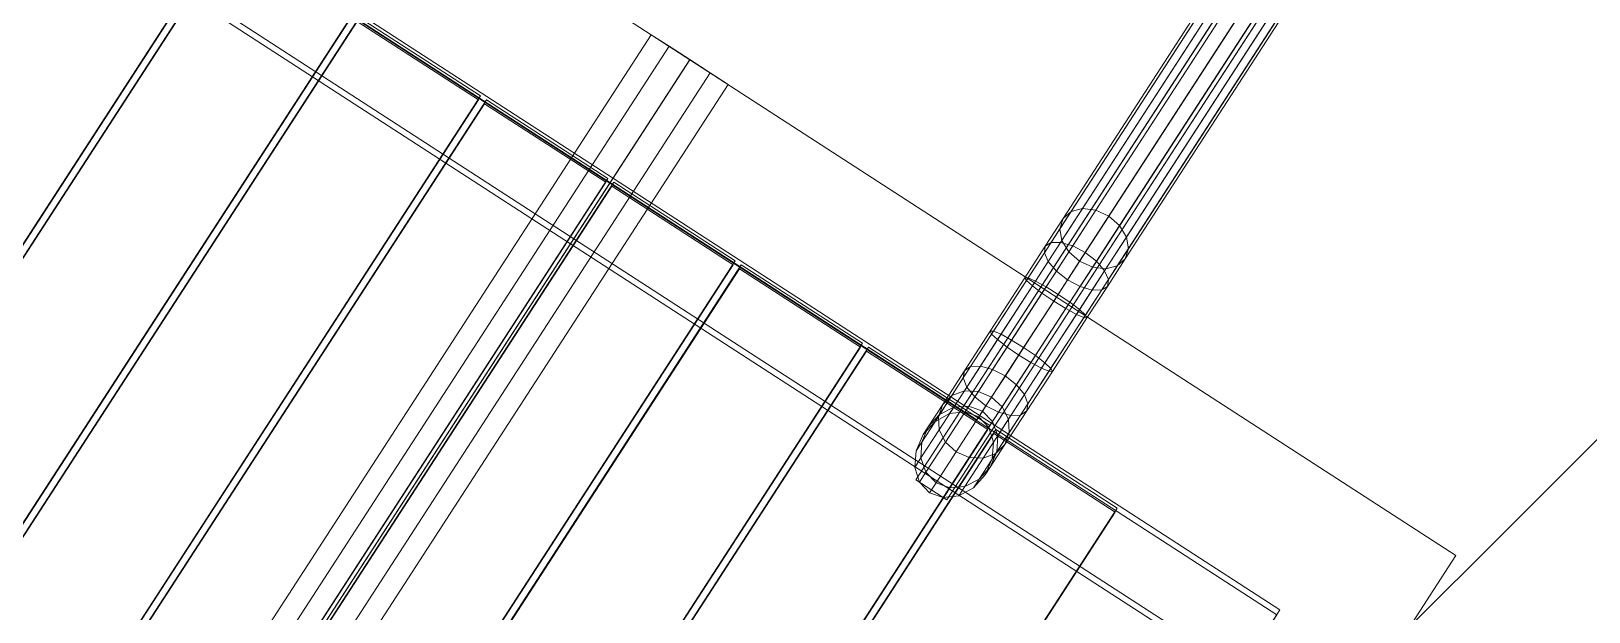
# Model space of a CAD drawing. Header units: inches. Extents: x 0 to 558, y -1 to 295.
# Drawn here: x 238.105 to 239.14, y 155.403 to 155.789 of the extents above; entities that cross this region are included whole.
import ezdxf

# ---------------------------------------------------------------- set-up
doc = ezdxf.new("R2010")
doc.units = ezdxf.units.IN
doc.header["$MEASUREMENT"] = 0
for name, color, linetype, lineweight in [('01 juegos infantiles', 32, 'Continuous', 5), ('ARSIR', 31, 'Continuous', 5), ('ARSIR BETON', 8, 'Continuous', 5), ('POHON', 98, 'Continuous', 5), ('RUMPUT', 93, 'Continuous', 0)]:
    doc.layers.add(name, color=color, linetype=linetype, lineweight=lineweight)

# ---------------------------------------------------------------- blocks, each defined once
blk = doc.blocks.new('A$C56F7531D')
at = {"layer": '01 juegos infantiles', "color": 1, "linetype": 'Continuous'}
for p, q in [((0.441, 2.1927, 1.023), (1.6535, 2.1927, 1.023)), ((1.6535, 2.1927, 1.023), (1.6535, 0.8488, 1.023))]:
    blk.add_line(p, q, dxfattribs=at)
at = {"layer": '01 juegos infantiles', "color": 1, "linetype": 'ByBlock'}
for points in [[(1.3201, 2.2515, 0.303), (1.3148, 2.2457, 0.2959), (1.3148, 4.7334, -1.6356), (1.3201, 4.7393, -1.6286)], [(1.3281, 2.2554, 0.3077), (1.3201, 2.2515, 0.303), (1.3201, 4.7393, -1.6286), (1.3281, 4.7432, -1.6239)], [(1.3375, 2.2567, 0.3093), (1.3281, 2.2554, 0.3077), (1.3281, 4.7432, -1.6239), (1.3375, 4.7446, -1.6223)], [(1.3469, 2.2554, 0.3077), (1.3375, 2.2567, 0.3093), (1.3375, 4.7446, -1.6223), (1.3469, 4.7432, -1.6239)], [(1.3549, 2.2515, 0.303), (1.3469, 2.2554, 0.3077), (1.3469, 4.7432, -1.6239), (1.3549, 4.7393, -1.6286)], [(1.3602, 2.2457, 0.2959), (1.3549, 2.2515, 0.303), (1.3549, 4.7393, -1.6286), (1.3602, 4.7334, -1.6356)], [(1.3148, 2.2457, 0.2959), (1.3129, 2.2389, 0.2876), (1.3129, 4.7265, -1.6438), (1.3148, 4.7334, -1.6356)], [(1.3621, 2.2389, 0.2876), (1.3602, 2.2457, 0.2959), (1.3602, 4.7334, -1.6356), (1.3621, 4.7265, -1.6438)], [(1.3129, 2.2389, 0.2876), (1.3148, 2.2321, 0.2793), (1.3148, 4.7196, -1.652), (1.3129, 4.7265, -1.6438)], [(1.3148, 2.2321, 0.2793), (1.3201, 2.2263, 0.2723), (1.3201, 4.7137, -1.659), (1.3148, 4.7196, -1.652)], [(1.3549, 2.2263, 0.2723), (1.3602, 2.2321, 0.2793), (1.3602, 4.7196, -1.652), (1.3549, 4.7137, -1.659)], [(1.3602, 2.2321, 0.2793), (1.3621, 2.2389, 0.2876), (1.3621, 4.7265, -1.6438), (1.3602, 4.7196, -1.652)], [(1.3201, 2.2263, 0.2723), (1.3281, 2.2225, 0.2676), (1.3281, 4.7098, -1.6637), (1.3201, 4.7137, -1.659)], [(1.3281, 2.2225, 0.2676), (1.3375, 2.2211, 0.2659), (1.3375, 4.7084, -1.6653), (1.3281, 4.7098, -1.6637)], [(1.3375, 2.2211, 0.2659), (1.3469, 2.2225, 0.2676), (1.3469, 4.7098, -1.6637), (1.3375, 4.7084, -1.6653)], [(1.3469, 2.2225, 0.2676), (1.3549, 2.2263, 0.2723), (1.3549, 4.7137, -1.659), (1.3469, 4.7098, -1.6637)], [(1.3375, 2.0955, -0.365), (0.76, 2.0955, -0.365), (0.76, 2.7364, -0.365), (1.3375, 2.7364, -0.365)], [(1.3252, 2.04, -0.3662), (1.3252, 2.736, -0.3662), (1.3498, 2.736, -0.3662), (1.3498, 2.04, -0.3662)], [(1.3252, 2.7256, -0.3908), (1.3252, 2.04, -0.3908), (1.3498, 2.04, -0.3908), (1.3498, 2.7256, -0.3908)], [(1.3375, 2.2279, 0.3246), (1.3281, 2.2271, 0.3227), (1.3281, 2.2554, 0.3077), (1.3375, 2.2567, 0.3093)], [(1.3469, 2.2271, 0.3227), (1.3375, 2.2279, 0.3246), (1.3375, 2.2567, 0.3093), (1.3469, 2.2554, 0.3077)], [(1.3148, 2.2212, 0.3089), (1.3129, 2.2171, 0.2992), (1.3129, 2.2389, 0.2876), (1.3148, 2.2457, 0.2959)], [(1.3201, 2.2247, 0.3172), (1.3148, 2.2212, 0.3089), (1.3148, 2.2457, 0.2959), (1.3201, 2.2515, 0.303)], [(1.3281, 2.2271, 0.3227), (1.3201, 2.2247, 0.3172), (1.3201, 2.2515, 0.303), (1.3281, 2.2554, 0.3077)], [(1.3549, 2.2247, 0.3172), (1.3469, 2.2271, 0.3227), (1.3469, 2.2554, 0.3077), (1.3549, 2.2515, 0.303)], [(1.3602, 2.2212, 0.3089), (1.3549, 2.2247, 0.3172), (1.3549, 2.2515, 0.303), (1.3602, 2.2457, 0.2959)], [(1.3621, 2.2171, 0.2992), (1.3602, 2.2212, 0.3089), (1.3602, 2.2457, 0.2959), (1.3621, 2.2389, 0.2876)], [(1.3129, 2.2171, 0.2992), (1.3148, 2.213, 0.2895), (1.3148, 2.2321, 0.2793), (1.3129, 2.2389, 0.2876)], [(1.3602, 2.213, 0.2895), (1.3621, 2.2171, 0.2992), (1.3621, 2.2389, 0.2876), (1.3602, 2.2321, 0.2793)], [(1.3148, 2.213, 0.2895), (1.3201, 2.2095, 0.2812), (1.3201, 2.2263, 0.2723), (1.3148, 2.2321, 0.2793)], [(1.3201, 2.194, 0.3221), (1.3148, 2.1931, 0.3135), (1.3148, 2.2212, 0.3089), (1.3201, 2.2247, 0.3172)], [(1.3281, 2.1946, 0.3279), (1.3201, 2.194, 0.3221), (1.3201, 2.2247, 0.3172), (1.3281, 2.2271, 0.3227)], [(1.3201, 2.2095, 0.2812), (1.3281, 2.2072, 0.2757), (1.3281, 2.2225, 0.2676), (1.3201, 2.2263, 0.2723)], [(1.3375, 2.1948, 0.33), (1.3281, 2.1946, 0.3279), (1.3281, 2.2271, 0.3227), (1.3375, 2.2279, 0.3246)], [(1.3469, 2.1946, 0.3279), (1.3375, 2.1948, 0.33), (1.3375, 2.2279, 0.3246), (1.3469, 2.2271, 0.3227)], [(1.3549, 2.194, 0.3221), (1.3469, 2.1946, 0.3279), (1.3469, 2.2271, 0.3227), (1.3549, 2.2247, 0.3172)], [(1.3469, 2.2072, 0.2757), (1.3549, 2.2095, 0.2812), (1.3549, 2.2263, 0.2723), (1.3469, 2.2225, 0.2676)], [(1.3549, 2.2095, 0.2812), (1.3602, 2.213, 0.2895), (1.3602, 2.2321, 0.2793), (1.3549, 2.2263, 0.2723)], [(1.3602, 2.1931, 0.3135), (1.3549, 2.194, 0.3221), (1.3549, 2.2247, 0.3172), (1.3602, 2.2212, 0.3089)], [(1.3148, 2.1931, 0.3135), (1.3129, 2.1921, 0.3032), (1.3129, 2.2171, 0.2992), (1.3148, 2.2212, 0.3089)], [(1.3129, 2.1921, 0.3032), (1.3148, 2.1911, 0.293), (1.3148, 2.213, 0.2895), (1.3129, 2.2171, 0.2992)], [(1.3281, 2.2072, 0.2757), (1.3375, 2.2063, 0.2738), (1.3375, 2.2211, 0.2659), (1.3281, 2.2225, 0.2676)], [(1.3375, 2.2063, 0.2738), (1.3469, 2.2072, 0.2757), (1.3469, 2.2225, 0.2676), (1.3375, 2.2211, 0.2659)], [(1.3621, 2.1921, 0.3032), (1.3602, 2.1931, 0.3135), (1.3602, 2.2212, 0.3089), (1.3621, 2.2171, 0.2992)], [(1.3602, 2.1911, 0.293), (1.3621, 2.1921, 0.3032), (1.3621, 2.2171, 0.2992), (1.3602, 2.213, 0.2895)], [(1.3148, 2.1911, 0.293), (1.3201, 2.1902, 0.2843), (1.3201, 2.2095, 0.2812), (1.3148, 2.213, 0.2895)], [(1.3201, 2.1902, 0.2843), (1.3281, 2.1896, 0.2785), (1.3281, 2.2072, 0.2757), (1.3201, 2.2095, 0.2812)], [(1.3281, 2.1896, 0.2785), (1.3375, 2.1894, 0.2765), (1.3375, 2.2063, 0.2738), (1.3281, 2.2072, 0.2757)], [(1.3375, 2.1894, 0.2765), (1.3469, 2.1896, 0.2785), (1.3469, 2.2072, 0.2757), (1.3375, 2.2063, 0.2738)], [(1.3469, 2.1896, 0.2785), (1.3549, 2.1902, 0.2843), (1.3549, 2.2095, 0.2812), (1.3469, 2.2072, 0.2757)], [(1.3549, 2.1902, 0.2843), (1.3602, 2.1911, 0.293), (1.3602, 2.213, 0.2895), (1.3549, 2.2095, 0.2812)], [(1.3201, 2.1477, 0.3221), (1.3148, 2.1486, 0.3135), (1.3148, 2.1931, 0.3135), (1.3201, 2.194, 0.3221)], [(1.3281, 2.147, 0.3279), (1.3201, 2.1477, 0.3221), (1.3201, 2.194, 0.3221), (1.3281, 2.1946, 0.3279)], [(1.3375, 2.1468, 0.33), (1.3281, 2.147, 0.3279), (1.3281, 2.1946, 0.3279), (1.3375, 2.1948, 0.33)], [(1.3469, 2.147, 0.3279), (1.3375, 2.1468, 0.33), (1.3375, 2.1948, 0.33), (1.3469, 2.1946, 0.3279)], [(1.3549, 2.1477, 0.3221), (1.3469, 2.147, 0.3279), (1.3469, 2.1946, 0.3279), (1.3549, 2.194, 0.3221)], [(1.3602, 2.1486, 0.3135), (1.3549, 2.1477, 0.3221), (1.3549, 2.194, 0.3221), (1.3602, 2.1931, 0.3135)], [(1.3148, 2.1486, 0.3135), (1.3129, 2.1498, 0.3032), (1.3129, 2.1921, 0.3032), (1.3148, 2.1931, 0.3135)], [(1.3129, 2.1498, 0.3032), (1.3148, 2.1509, 0.293), (1.3148, 2.1911, 0.293), (1.3129, 2.1921, 0.3032)], [(1.3148, 2.1509, 0.293), (1.3201, 2.1519, 0.2843), (1.3201, 2.1902, 0.2843), (1.3148, 2.1911, 0.293)], [(1.3201, 2.1519, 0.2843), (1.3281, 2.1525, 0.2785), (1.3281, 2.1896, 0.2785), (1.3201, 2.1902, 0.2843)], [(1.3281, 2.1525, 0.2785), (1.3375, 2.1527, 0.2765), (1.3375, 2.1894, 0.2765), (1.3281, 2.1896, 0.2785)], [(1.3375, 2.1527, 0.2765), (1.3469, 2.1525, 0.2785), (1.3469, 2.1896, 0.2785), (1.3375, 2.1894, 0.2765)], [(1.3469, 2.1525, 0.2785), (1.3549, 2.1519, 0.2843), (1.3549, 2.1902, 0.2843), (1.3469, 2.1896, 0.2785)], [(1.3549, 2.1519, 0.2843), (1.3602, 2.1509, 0.293), (1.3602, 2.1911, 0.293), (1.3549, 2.1902, 0.2843)], [(1.3621, 2.1498, 0.3032), (1.3602, 2.1486, 0.3135), (1.3602, 2.1931, 0.3135), (1.3621, 2.1921, 0.3032)], [(1.3602, 2.1509, 0.293), (1.3621, 2.1498, 0.3032), (1.3621, 2.1921, 0.3032), (1.3602, 2.1911, 0.293)], [(1.3201, 2.1267, 0.2799), (1.3281, 2.1293, 0.2744), (1.3281, 2.1525, 0.2785), (1.3201, 2.1519, 0.2843)], [(1.3281, 2.1293, 0.2744), (1.3375, 2.1302, 0.2725), (1.3375, 2.1527, 0.2765), (1.3281, 2.1525, 0.2785)], [(1.3375, 2.1302, 0.2725), (1.3469, 2.1293, 0.2744), (1.3469, 2.1525, 0.2785), (1.3375, 2.1527, 0.2765)], [(1.3469, 2.1293, 0.2744), (1.3549, 2.1267, 0.2799), (1.3549, 2.1519, 0.2843), (1.3469, 2.1525, 0.2785)], [(1.3129, 2.1184, 0.2977), (1.3148, 2.1229, 0.2881), (1.3148, 2.1509, 0.293), (1.3129, 2.1498, 0.3032)], [(1.3148, 2.1139, 0.3073), (1.3129, 2.1184, 0.2977), (1.3129, 2.1498, 0.3032), (1.3148, 2.1486, 0.3135)], [(1.3148, 2.1229, 0.2881), (1.3201, 2.1267, 0.2799), (1.3201, 2.1519, 0.2843), (1.3148, 2.1509, 0.293)], [(1.3201, 2.1101, 0.3155), (1.3148, 2.1139, 0.3073), (1.3148, 2.1486, 0.3135), (1.3201, 2.1477, 0.3221)], [(1.3281, 2.1075, 0.321), (1.3201, 2.1101, 0.3155), (1.3201, 2.1477, 0.3221), (1.3281, 2.147, 0.3279)], [(1.3375, 2.1066, 0.3229), (1.3281, 2.1075, 0.321), (1.3281, 2.147, 0.3279), (1.3375, 2.1468, 0.33)], [(1.3469, 2.1075, 0.321), (1.3375, 2.1066, 0.3229), (1.3375, 2.1468, 0.33), (1.3469, 2.147, 0.3279)], [(1.3549, 2.1101, 0.3155), (1.3469, 2.1075, 0.321), (1.3469, 2.147, 0.3279), (1.3549, 2.1477, 0.3221)], [(1.3549, 2.1267, 0.2799), (1.3602, 2.1229, 0.2881), (1.3602, 2.1509, 0.293), (1.3549, 2.1519, 0.2843)], [(1.3602, 2.1139, 0.3073), (1.3549, 2.1101, 0.3155), (1.3549, 2.1477, 0.3221), (1.3602, 2.1486, 0.3135)], [(1.3602, 2.1229, 0.2881), (1.3621, 2.1184, 0.2977), (1.3621, 2.1498, 0.3032), (1.3602, 2.1509, 0.293)], [(1.3621, 2.1184, 0.2977), (1.3602, 2.1139, 0.3073), (1.3602, 2.1486, 0.3135), (1.3621, 2.1498, 0.3032)], [(1.3129, 2.0918, 0.2819), (1.3148, 2.1001, 0.2745), (1.3148, 2.1229, 0.2881), (1.3129, 2.1184, 0.2977)], [(1.3148, 2.1001, 0.2745), (1.3201, 2.1072, 0.2683), (1.3201, 2.1267, 0.2799), (1.3148, 2.1229, 0.2881)], [(1.3201, 2.1072, 0.2683), (1.3281, 2.1119, 0.2641), (1.3281, 2.1293, 0.2744), (1.3201, 2.1267, 0.2799)], [(1.3281, 2.1119, 0.2641), (1.3375, 2.1135, 0.2627), (1.3375, 2.1302, 0.2725), (1.3281, 2.1293, 0.2744)], [(1.3375, 2.1135, 0.2627), (1.3469, 2.1119, 0.2641), (1.3469, 2.1293, 0.2744), (1.3375, 2.1302, 0.2725)], [(1.3469, 2.1119, 0.2641), (1.3549, 2.1072, 0.2683), (1.3549, 2.1267, 0.2799), (1.3469, 2.1293, 0.2744)], [(1.3549, 2.1072, 0.2683), (1.3602, 2.1001, 0.2745), (1.3602, 2.1229, 0.2881), (1.3549, 2.1267, 0.2799)], [(1.3602, 2.1001, 0.2745), (1.3621, 2.0918, 0.2819), (1.3621, 2.1184, 0.2977), (1.3602, 2.1229, 0.2881)], [(1.3148, 2.0835, 0.2893), (1.3129, 2.0918, 0.2819), (1.3129, 2.1184, 0.2977), (1.3148, 2.1139, 0.3073)], [(1.3201, 2.0764, 0.2956), (1.3148, 2.0835, 0.2893), (1.3148, 2.1139, 0.3073), (1.3201, 2.1101, 0.3155)], [(1.3201, 2.0941, 0.251), (1.3281, 2.1003, 0.2487), (1.3281, 2.1119, 0.2641), (1.3201, 2.1072, 0.2683)], [(1.3281, 2.1003, 0.2487), (1.3375, 2.1024, 0.2479), (1.3375, 2.1135, 0.2627), (1.3281, 2.1119, 0.2641)], [(1.3375, 2.1024, 0.2479), (1.3469, 2.1003, 0.2487), (1.3469, 2.1119, 0.2641), (1.3375, 2.1135, 0.2627)], [(1.3469, 2.1003, 0.2487), (1.3549, 2.0941, 0.251), (1.3549, 2.1072, 0.2683), (1.3469, 2.1119, 0.2641)], [(1.3602, 2.0835, 0.2893), (1.3549, 2.0764, 0.2956), (1.3549, 2.1101, 0.3155), (1.3602, 2.1139, 0.3073)], [(1.3621, 2.0918, 0.2819), (1.3602, 2.0835, 0.2893), (1.3602, 2.1139, 0.3073), (1.3621, 2.1184, 0.2977)], [(1.3148, 2.0849, 0.2543), (1.3201, 2.0941, 0.251), (1.3201, 2.1072, 0.2683), (1.3148, 2.1001, 0.2745)], [(1.3281, 2.0717, 0.2997), (1.3201, 2.0764, 0.2956), (1.3201, 2.1101, 0.3155), (1.3281, 2.1075, 0.321)], [(1.3375, 2.0701, 0.3012), (1.3281, 2.0717, 0.2997), (1.3281, 2.1075, 0.321), (1.3375, 2.1066, 0.3229)], [(1.3281, 2.0956, 0.2281), (1.3375, 2.0979, 0.2279), (1.3375, 2.1024, 0.2479), (1.3281, 2.1003, 0.2487)], [(1.3469, 2.0717, 0.2997), (1.3375, 2.0701, 0.3012), (1.3375, 2.1066, 0.3229), (1.3469, 2.1075, 0.321)], [(1.3375, 2.0979, 0.2279), (1.3469, 2.0956, 0.2281), (1.3469, 2.1003, 0.2487), (1.3375, 2.1024, 0.2479)], [(1.3549, 2.0764, 0.2956), (1.3469, 2.0717, 0.2997), (1.3469, 2.1075, 0.321), (1.3549, 2.1101, 0.3155)], [(1.3549, 2.0941, 0.251), (1.3602, 2.0849, 0.2543), (1.3602, 2.1001, 0.2745), (1.3549, 2.1072, 0.2683)], [(1.3129, 2.074, 0.2583), (1.3148, 2.0849, 0.2543), (1.3148, 2.1001, 0.2745), (1.3129, 2.0918, 0.2819)], [(1.3148, 2.0632, 0.2623), (1.3129, 2.074, 0.2583), (1.3129, 2.0918, 0.2819), (1.3148, 2.0835, 0.2893)], [(1.3148, 2.0793, 0.2295), (1.3201, 2.0891, 0.2286), (1.3201, 2.0941, 0.251), (1.3148, 2.0849, 0.2543)], [(1.3201, 2.0891, 0.2286), (1.3281, 2.0956, 0.2281), (1.3281, 2.1003, 0.2487), (1.3201, 2.0941, 0.251)], [(1.3201, 2.0891, -0.3785), (1.3281, 2.0956, -0.3785), (1.3281, 2.0956, 0.2281), (1.3201, 2.0891, 0.2286)], [(1.3281, 2.0956, -0.3785), (1.3375, 2.0979, -0.3785), (1.3375, 2.0979, 0.2279), (1.3281, 2.0956, 0.2281)], [(1.3375, 2.0979, -0.3785), (1.3469, 2.0956, -0.3785), (1.3469, 2.0956, 0.2281), (1.3375, 2.0979, 0.2279)], [(1.3469, 2.0956, 0.2281), (1.3549, 2.0891, 0.2286), (1.3549, 2.0941, 0.251), (1.3469, 2.1003, 0.2487)], [(1.3469, 2.0956, -0.3785), (1.3549, 2.0891, -0.3785), (1.3549, 2.0891, 0.2286), (1.3469, 2.0956, 0.2281)], [(1.3549, 2.0891, 0.2286), (1.3602, 2.0793, 0.2295), (1.3602, 2.0849, 0.2543), (1.3549, 2.0941, 0.251)], [(1.3602, 2.0849, 0.2543), (1.3621, 2.074, 0.2583), (1.3621, 2.0918, 0.2819), (1.3602, 2.1001, 0.2745)], [(1.3621, 2.074, 0.2583), (1.3602, 2.0632, 0.2623), (1.3602, 2.0835, 0.2893), (1.3621, 2.0918, 0.2819)], [(1.3129, 2.0678, 0.2305), (1.3148, 2.0793, 0.2295), (1.3148, 2.0849, 0.2543), (1.3129, 2.074, 0.2583)], [(1.3148, 2.0793, -0.3785), (1.3201, 2.0891, -0.3785), (1.3201, 2.0891, 0.2286), (1.3148, 2.0793, 0.2295)], [(1.3201, 2.054, 0.2657), (1.3148, 2.0632, 0.2623), (1.3148, 2.0835, 0.2893), (1.3201, 2.0764, 0.2956)], [(1.3549, 2.0891, -0.3785), (1.3602, 2.0793, -0.3785), (1.3602, 2.0793, 0.2295), (1.3549, 2.0891, 0.2286)], [(1.3602, 2.0632, 0.2623), (1.3549, 2.054, 0.2657), (1.3549, 2.0764, 0.2956), (1.3602, 2.0835, 0.2893)], [(1.3602, 2.0793, 0.2295), (1.3621, 2.0678, 0.2305), (1.3621, 2.074, 0.2583), (1.3602, 2.0849, 0.2543)], [(1.3129, 2.0678, -0.3785), (1.3148, 2.0793, -0.3785), (1.3148, 2.0793, 0.2295), (1.3129, 2.0678, 0.2305)], [(1.3148, 2.0563, 0.2315), (1.3129, 2.0678, 0.2305), (1.3129, 2.074, 0.2583), (1.3148, 2.0632, 0.2623)], [(1.3281, 2.0478, 0.268), (1.3201, 2.054, 0.2657), (1.3201, 2.0764, 0.2956), (1.3281, 2.0717, 0.2997)], [(1.3375, 2.0456, 0.2688), (1.3281, 2.0478, 0.268), (1.3281, 2.0717, 0.2997), (1.3375, 2.0701, 0.3012)], [(1.3469, 2.0478, 0.268), (1.3375, 2.0456, 0.2688), (1.3375, 2.0701, 0.3012), (1.3469, 2.0717, 0.2997)], [(1.3549, 2.054, 0.2657), (1.3469, 2.0478, 0.268), (1.3469, 2.0717, 0.2997), (1.3549, 2.0764, 0.2956)], [(1.3602, 2.0793, -0.3785), (1.3621, 2.0678, -0.3785), (1.3621, 2.0678, 0.2305), (1.3602, 2.0793, 0.2295)], [(1.3621, 2.0678, 0.2305), (1.3602, 2.0563, 0.2315), (1.3602, 2.0632, 0.2623), (1.3621, 2.074, 0.2583)], [(1.3148, 2.0563, -0.3785), (1.3129, 2.0678, -0.3785), (1.3129, 2.0678, 0.2305), (1.3148, 2.0563, 0.2315)], [(1.3201, 2.0465, 0.2324), (1.3148, 2.0563, 0.2315), (1.3148, 2.0632, 0.2623), (1.3201, 2.054, 0.2657)], [(1.3602, 2.0563, 0.2315), (1.3549, 2.0465, 0.2324), (1.3549, 2.054, 0.2657), (1.3602, 2.0632, 0.2623)], [(1.3621, 2.0678, -0.3785), (1.3602, 2.0563, -0.3785), (1.3602, 2.0563, 0.2315), (1.3621, 2.0678, 0.2305)], [(1.3201, 2.0465, -0.3785), (1.3148, 2.0563, -0.3785), (1.3148, 2.0563, 0.2315), (1.3201, 2.0465, 0.2324)], [(1.3281, 2.04, 0.2329), (1.3201, 2.0465, 0.2324), (1.3201, 2.054, 0.2657), (1.3281, 2.0478, 0.268)], [(1.3549, 2.0465, 0.2324), (1.3469, 2.04, 0.2329), (1.3469, 2.0478, 0.268), (1.3549, 2.054, 0.2657)], [(1.3602, 2.0563, -0.3785), (1.3549, 2.0465, -0.3785), (1.3549, 2.0465, 0.2324), (1.3602, 2.0563, 0.2315)], [(1.3281, 2.04, -0.3785), (1.3201, 2.0465, -0.3785), (1.3201, 2.0465, 0.2324), (1.3281, 2.04, 0.2329)], [(1.3252, 2.04, -0.3662), (1.3498, 2.04, -0.3662), (1.3498, 2.04, -0.3908), (1.3252, 2.04, -0.3908)], [(1.3375, 2.0377, 0.2331), (1.3281, 2.04, 0.2329), (1.3281, 2.0478, 0.268), (1.3375, 2.0456, 0.2688)], [(1.3375, 2.0377, -0.3785), (1.3281, 2.04, -0.3785), (1.3281, 2.04, 0.2329), (1.3375, 2.0377, 0.2331)], [(1.3469, 2.04, 0.2329), (1.3375, 2.0377, 0.2331), (1.3375, 2.0456, 0.2688), (1.3469, 2.0478, 0.268)], [(1.3469, 2.04, -0.3785), (1.3375, 2.0377, -0.3785), (1.3375, 2.0377, 0.2331), (1.3469, 2.04, 0.2329)], [(1.3549, 2.0465, -0.3785), (1.3469, 2.04, -0.3785), (1.3469, 2.04, 0.2329), (1.3549, 2.0465, 0.2324)]]:
    blk.add_3dface(points, dxfattribs=at)
for points, invisible_edges in [([(1.3375, 2.2226, 0.2687), (1.3375, 4.5569, -1.7789), (1.3375, 4.7099, -1.6624)], 3), ([(1.3375, 2.2226, 0.2687), (1.3375, 4.5569, -1.7789), (1.3375, 4.7099, -1.6624)], 3), ([(1.3375, 2.7364, -0.365), (1.3375, 4.5569, -1.7789), (1.3375, 2.0955, 0.2292)], 14), ([(1.3375, 2.0955, 0.2292), (1.3375, 4.5569, -1.7789), (1.3375, 2.1019, 0.2493)], 3), ([(1.3375, 2.1019, 0.2493), (1.3375, 4.5569, -1.7789), (1.3375, 2.1131, 0.2654)], 3), ([(1.3375, 2.1131, 0.2654), (1.3375, 4.5569, -1.7789), (1.3375, 2.1299, 0.2757)], 3), ([(1.3375, 2.1299, 0.2757), (1.3375, 4.5569, -1.7789), (1.3375, 2.1525, 0.2798)], 3), ([(1.3375, 2.1525, 0.2798), (1.3375, 4.5569, -1.7789), (1.3375, 2.1898, 0.2798)], 3), ([(1.3375, 2.1898, 0.2798), (1.3375, 4.5569, -1.7789), (1.3375, 2.2072, 0.2763)], 3), ([(1.3375, 2.2072, 0.2763), (1.3375, 4.5569, -1.7789), (1.3375, 2.2226, 0.2687)], 3), ([(1.3375, 2.7364, -0.365), (1.3375, 4.5569, -1.7789), (1.3375, 2.0955, 0.2292)], 14), ([(1.3375, 2.0955, 0.2292), (1.3375, 4.5569, -1.7789), (1.3375, 2.1019, 0.2493)], 3), ([(1.3375, 2.1019, 0.2493), (1.3375, 4.5569, -1.7789), (1.3375, 2.1131, 0.2654)], 3), ([(1.3375, 2.1131, 0.2654), (1.3375, 4.5569, -1.7789), (1.3375, 2.1299, 0.2757)], 3), ([(1.3375, 2.1299, 0.2757), (1.3375, 4.5569, -1.7789), (1.3375, 2.1525, 0.2798)], 3), ([(1.3375, 2.1525, 0.2798), (1.3375, 4.5569, -1.7789), (1.3375, 2.1898, 0.2798)], 3), ([(1.3375, 2.1898, 0.2798), (1.3375, 4.5569, -1.7789), (1.3375, 2.2072, 0.2763)], 3), ([(1.3375, 2.2072, 0.2763), (1.3375, 4.5569, -1.7789), (1.3375, 2.2226, 0.2687)], 3), ([(1.3252, 2.04, -0.3662), (1.3252, 2.04, -0.3908), (1.3252, 2.736, -0.3662)], 2), ([(1.3252, 2.736, -0.3662), (1.3252, 2.04, -0.3908), (1.3252, 2.7256, -0.3908)], 13), ([(1.3375, 2.0955, -0.365), (1.3375, 2.7364, -0.365), (1.3375, 2.0955, 0.2292)], 2), ([(1.3375, 2.0955, -0.365), (1.3375, 2.7364, -0.365), (1.3375, 2.0955, 0.2292)], 2), ([(1.3498, 2.7256, -0.3908), (1.3498, 2.04, -0.3662), (1.3498, 2.736, -0.3662)], 13), ([(1.3498, 2.04, -0.3908), (1.3498, 2.04, -0.3662), (1.3498, 2.7256, -0.3908)], 2), ([(1.3148, 2.0563, -0.3785), (1.3281, 2.0956, -0.3785), (1.3129, 2.0678, -0.3785)], 3), ([(1.3129, 2.0678, -0.3785), (1.3281, 2.0956, -0.3785), (1.3201, 2.0891, -0.3785)], 13), ([(1.3201, 2.0465, -0.3785), (1.3281, 2.0956, -0.3785), (1.3148, 2.0563, -0.3785)], 3), ([(1.3281, 2.04, -0.3785), (1.3281, 2.0956, -0.3785), (1.3201, 2.0465, -0.3785)], 3), ([(1.3375, 2.0979, -0.3785), (1.3281, 2.0956, -0.3785), (1.3469, 2.0956, -0.3785)], 2), ([(1.3469, 2.0956, -0.3785), (1.3281, 2.0956, -0.3785), (1.3549, 2.0891, -0.3785)], 3), ([(1.3549, 2.0891, -0.3785), (1.3281, 2.0956, -0.3785), (1.3602, 2.0793, -0.3785)], 3), ([(1.3602, 2.0793, -0.3785), (1.3281, 2.0956, -0.3785), (1.3621, 2.0678, -0.3785)], 3), ([(1.3621, 2.0678, -0.3785), (1.3281, 2.0956, -0.3785), (1.3602, 2.0563, -0.3785)], 3), ([(1.3602, 2.0563, -0.3785), (1.3281, 2.0956, -0.3785), (1.3549, 2.0465, -0.3785)], 3), ([(1.3549, 2.0465, -0.3785), (1.3281, 2.0956, -0.3785), (1.3469, 2.04, -0.3785)], 3), ([(1.3469, 2.04, -0.3785), (1.3281, 2.0956, -0.3785), (1.3375, 2.0377, -0.3785)], 3), ([(1.3375, 2.0377, -0.3785), (1.3281, 2.0956, -0.3785), (1.3281, 2.04, -0.3785)], 3), ([(1.3201, 2.0891, -0.3785), (1.3148, 2.0793, -0.3785), (1.3129, 2.0678, -0.3785)], 12)]:
    blk.add_3dface(points, dxfattribs=dict(at, invisible_edges=invisible_edges))
at = {"layer": '01 juegos infantiles', "color": 32, "linetype": 'ByBlock'}
for points in [[(1.0474, 0.8488, 1.6258), (1.0169, 0.8488, 1.599), (1.0169, 2.1927, 1.599), (1.0474, 2.1927, 1.6258)], [(1.0169, 0.8488, 1.599), (1.031, 0.8488, 1.5849), (1.031, 2.1927, 1.5849), (1.0169, 2.1927, 1.599)], [(1.031, 0.8488, 1.5849), (1.0473, 0.8488, 1.6012), (1.0473, 2.1927, 1.6012), (1.031, 2.1927, 1.5849)], [(1.0473, 0.8488, 1.6012), (1.0636, 0.8488, 1.5849), (1.0636, 2.1927, 1.5849), (1.0473, 2.1927, 1.6012)], [(1.0776, 0.8488, 1.599), (1.0474, 0.8488, 1.6258), (1.0474, 2.1927, 1.6258), (1.0776, 2.1927, 1.599)], [(1.0636, 0.8488, 1.5849), (1.0776, 0.8488, 1.599), (1.0776, 2.1927, 1.599), (1.0636, 2.1927, 1.5849)], [(0.5193, 2.0509, -0.5262), (1.5752, 2.0509, -0.5262), (1.5752, 2.0989, -0.5262), (0.5193, 2.0989, -0.5262)], [(1.5752, 2.0989, -0.5262), (1.5752, 2.0989, -0.4303), (0.5193, 2.0989, -0.4303), (0.5193, 2.0989, -0.5262)], [(0.5193, 2.0509, -0.4303), (0.5193, 2.0989, -0.4303), (1.5752, 2.0989, -0.4303), (1.5752, 2.0509, -0.4303)], [(0.5193, 2.047, -2.2934), (1.5752, 2.047, -2.2934), (1.5752, 2.0949, -2.2934), (0.5193, 2.0949, -2.2934)], [(1.5752, 2.0949, -2.2934), (1.5752, 2.0949, -2.1974), (0.5193, 2.0949, -2.1974), (0.5193, 2.0949, -2.2934)], [(0.5193, 2.047, -2.1974), (0.5193, 2.0949, -2.1974), (1.5752, 2.0949, -2.1974), (1.5752, 2.047, -2.1974)], [(0.6461, 0.9451, -0.4301), (0.7421, 0.9451, -0.4301), (0.7421, 2.0969, -0.4301), (0.6461, 2.0969, -0.4301)], [(0.6461, 2.0969, -0.4301), (0.6461, 2.0969, -0.3898), (0.6461, 0.9451, -0.3898), (0.6461, 0.9451, -0.4301)], [(0.6461, 0.9451, -0.3898), (0.6461, 2.0969, -0.3898), (0.7421, 2.0969, -0.3898), (0.7421, 0.9451, -0.3898)], [(0.6465, 0.0015, -2.1974), (0.7425, 0.0015, -2.1974), (0.7425, 2.094, -2.1974), (0.6465, 2.094, -2.1974)], [(0.6465, 2.094, -2.1571), (0.6465, 0.0015, -2.1571), (0.6465, 0.0015, -2.1974), (0.6465, 2.094, -2.1974)], [(0.6465, 0.0015, -2.1571), (0.6465, 2.094, -2.1571), (0.7425, 2.094, -2.1571), (0.7425, 0.0015, -2.1571)], [(0.7421, 0.9451, -0.4301), (0.7421, 0.9451, -0.3898), (0.7421, 2.0969, -0.3898), (0.7421, 2.0969, -0.4301)], [(0.7425, 0.0015, -2.1974), (0.7425, 0.0015, -2.1571), (0.7425, 2.094, -2.1571), (0.7425, 2.094, -2.1974)], [(0.7469, 0.9451, -0.4301), (0.8429, 0.9451, -0.4301), (0.8429, 2.0969, -0.4301), (0.7469, 2.0969, -0.4301)], [(0.7469, 2.0969, -0.4301), (0.7469, 2.0969, -0.3898), (0.7469, 0.9451, -0.3898), (0.7469, 0.9451, -0.4301)], [(0.7469, 0.9451, -0.3898), (0.7469, 2.0969, -0.3898), (0.8429, 2.0969, -0.3898), (0.8429, 0.9451, -0.3898)], [(0.7473, 0.0015, -2.1974), (0.8433, 0.0015, -2.1974), (0.8433, 2.094, -2.1974), (0.7473, 2.094, -2.1974)], [(0.7473, 2.094, -2.1571), (0.7473, 0.0015, -2.1571), (0.7473, 0.0015, -2.1974), (0.7473, 2.094, -2.1974)], [(0.7473, 0.0015, -2.1571), (0.7473, 2.094, -2.1571), (0.8433, 2.094, -2.1571), (0.8433, 0.0015, -2.1571)], [(0.8429, 0.9451, -0.4301), (0.8429, 0.9451, -0.3898), (0.8429, 2.0969, -0.3898), (0.8429, 2.0969, -0.4301)], [(0.8433, 0.0015, -2.1974), (0.8433, 0.0015, -2.1571), (0.8433, 2.094, -2.1571), (0.8433, 2.094, -2.1974)], [(0.8477, 0.9451, -0.4301), (0.9437, 0.9451, -0.4301), (0.9437, 2.0969, -0.4301), (0.8477, 2.0969, -0.4301)], [(0.9437, 2.0969, -0.4301), (0.9437, 2.0969, -0.3898), (0.8477, 2.0969, -0.3898), (0.8477, 2.0969, -0.4301)], [(0.8477, 2.0969, -0.4301), (0.8477, 2.0969, -0.3898), (0.8477, 0.9451, -0.3898), (0.8477, 0.9451, -0.4301)], [(0.8477, 0.9451, -0.3898), (0.8477, 2.0969, -0.3898), (0.9437, 2.0969, -0.3898), (0.9437, 0.9451, -0.3898)], [(0.8481, 0.0015, -2.1974), (0.9441, 0.0015, -2.1974), (0.9441, 2.094, -2.1974), (0.8481, 2.094, -2.1974)], [(0.8481, 2.094, -2.1571), (0.8481, 0.0015, -2.1571), (0.8481, 0.0015, -2.1974), (0.8481, 2.094, -2.1974)], [(0.8481, 0.0015, -2.1571), (0.8481, 2.094, -2.1571), (0.9441, 2.094, -2.1571), (0.9441, 0.0015, -2.1571)], [(0.8481, 2.094, -2.1571), (0.8481, 2.094, -2.1974), (0.9441, 2.094, -2.1974), (0.9441, 2.094, -2.1571)], [(0.9437, 0.9451, -0.4301), (0.9437, 0.9451, -0.3898), (0.9437, 2.0969, -0.3898), (0.9437, 2.0969, -0.4301)], [(0.9441, 0.0015, -2.1974), (0.9441, 0.0015, -2.1571), (0.9441, 2.094, -2.1571), (0.9441, 2.094, -2.1974)], [(0.9485, 0.9451, -0.4301), (1.0445, 0.9451, -0.4301), (1.0445, 2.0969, -0.4301), (0.9485, 2.0969, -0.4301)], [(1.0445, 2.0969, -0.4301), (1.0445, 2.0969, -0.3898), (0.9485, 2.0969, -0.3898), (0.9485, 2.0969, -0.4301)], [(0.9485, 2.0969, -0.4301), (0.9485, 2.0969, -0.3898), (0.9485, 0.9451, -0.3898), (0.9485, 0.9451, -0.4301)], [(0.9485, 0.9451, -0.3898), (0.9485, 2.0969, -0.3898), (1.0445, 2.0969, -0.3898), (1.0445, 0.9451, -0.3898)], [(0.9489, 0.0015, -2.1974), (1.0449, 0.0015, -2.1974), (1.0449, 2.094, -2.1974), (0.9489, 2.094, -2.1974)], [(0.9489, 2.094, -2.1571), (0.9489, 0.0015, -2.1571), (0.9489, 0.0015, -2.1974), (0.9489, 2.094, -2.1974)], [(0.9489, 0.0015, -2.1571), (0.9489, 2.094, -2.1571), (1.0449, 2.094, -2.1571), (1.0449, 0.0015, -2.1571)], [(0.9489, 2.094, -2.1571), (0.9489, 2.094, -2.1974), (1.0449, 2.094, -2.1974), (1.0449, 2.094, -2.1571)], [(1.0445, 0.9451, -0.4301), (1.0445, 0.9451, -0.3898), (1.0445, 2.0969, -0.3898), (1.0445, 2.0969, -0.4301)], [(1.0449, 0.0015, -2.1974), (1.0449, 0.0015, -2.1571), (1.0449, 2.094, -2.1571), (1.0449, 2.094, -2.1974)], [(1.0493, 0.9451, -0.4301), (1.1453, 0.9451, -0.4301), (1.1453, 2.0969, -0.4301), (1.0493, 2.0969, -0.4301)], [(1.1453, 2.0969, -0.4301), (1.1453, 2.0969, -0.3898), (1.0493, 2.0969, -0.3898), (1.0493, 2.0969, -0.4301)], [(1.0493, 2.0969, -0.4301), (1.0493, 2.0969, -0.3898), (1.0493, 0.9451, -0.3898), (1.0493, 0.9451, -0.4301)], [(1.0493, 0.9451, -0.3898), (1.0493, 2.0969, -0.3898), (1.1453, 2.0969, -0.3898), (1.1453, 0.9451, -0.3898)], [(1.0497, 0.0015, -2.1974), (1.1457, 0.0015, -2.1974), (1.1457, 2.094, -2.1974), (1.0497, 2.094, -2.1974)], [(1.0497, 2.094, -2.1571), (1.0497, 0.0015, -2.1571), (1.0497, 0.0015, -2.1974), (1.0497, 2.094, -2.1974)], [(1.0497, 0.0015, -2.1571), (1.0497, 2.094, -2.1571), (1.1457, 2.094, -2.1571), (1.1457, 0.0015, -2.1571)], [(1.0497, 2.094, -2.1571), (1.0497, 2.094, -2.1974), (1.1457, 2.094, -2.1974), (1.1457, 2.094, -2.1571)], [(1.1453, 0.9451, -0.4301), (1.1453, 0.9451, -0.3898), (1.1453, 2.0969, -0.3898), (1.1453, 2.0969, -0.4301)], [(1.1457, 0.0015, -2.1974), (1.1457, 0.0015, -2.1571), (1.1457, 2.094, -2.1571), (1.1457, 2.094, -2.1974)], [(1.1501, 0.9451, -0.4301), (1.2461, 0.9451, -0.4301), (1.2461, 2.0969, -0.4301), (1.1501, 2.0969, -0.4301)], [(1.2461, 2.0969, -0.4301), (1.2461, 2.0969, -0.3898), (1.1501, 2.0969, -0.3898), (1.1501, 2.0969, -0.4301)], [(1.1501, 2.0969, -0.4301), (1.1501, 2.0969, -0.3898), (1.1501, 0.9451, -0.3898), (1.1501, 0.9451, -0.4301)], [(1.1501, 0.9451, -0.3898), (1.1501, 2.0969, -0.3898), (1.2461, 2.0969, -0.3898), (1.2461, 0.9451, -0.3898)], [(1.1505, 0.0015, -2.1974), (1.2464, 0.0015, -2.1974), (1.2464, 2.094, -2.1974), (1.1505, 2.094, -2.1974)], [(1.1505, 2.094, -2.1571), (1.1505, 0.0015, -2.1571), (1.1505, 0.0015, -2.1974), (1.1505, 2.094, -2.1974)], [(1.1505, 0.0015, -2.1571), (1.1505, 2.094, -2.1571), (1.2464, 2.094, -2.1571), (1.2464, 0.0015, -2.1571)], [(1.1505, 2.094, -2.1571), (1.1505, 2.094, -2.1974), (1.2464, 2.094, -2.1974), (1.2464, 2.094, -2.1571)], [(1.2461, 0.9451, -0.4301), (1.2461, 0.9451, -0.3898), (1.2461, 2.0969, -0.3898), (1.2461, 2.0969, -0.4301)], [(1.2464, 0.0015, -2.1974), (1.2464, 0.0015, -2.1571), (1.2464, 2.094, -2.1571), (1.2464, 2.094, -2.1974)], [(1.2509, 0.9451, -0.4301), (1.3468, 0.9451, -0.4301), (1.3468, 2.0969, -0.4301), (1.2509, 2.0969, -0.4301)], [(1.3468, 2.0969, -0.4301), (1.3468, 2.0969, -0.3898), (1.2509, 2.0969, -0.3898), (1.2509, 2.0969, -0.4301)], [(1.2509, 2.0969, -0.4301), (1.2509, 2.0969, -0.3898), (1.2509, 0.9451, -0.3898), (1.2509, 0.9451, -0.4301)], [(1.2509, 0.9451, -0.3898), (1.2509, 2.0969, -0.3898), (1.3468, 2.0969, -0.3898), (1.3468, 0.9451, -0.3898)], [(1.2512, 2.094, -2.1974), (1.2512, 0.0015, -2.1974), (1.3472, 0.0015, -2.1974), (1.3472, 2.094, -2.1974)], [(1.2512, 2.094, -2.1571), (1.2512, 2.094, -2.1974), (1.3472, 2.094, -2.1974), (1.3472, 2.094, -2.1571)], [(1.2512, 2.094, -2.1571), (1.2512, 0.0015, -2.1571), (1.2512, 0.0015, -2.1974), (1.2512, 2.094, -2.1974)], [(1.3472, 2.094, -2.1571), (1.3472, 0.0015, -2.1571), (1.2512, 0.0015, -2.1571), (1.2512, 2.094, -2.1571)], [(1.3468, 0.9451, -0.4301), (1.3468, 0.9451, -0.3898), (1.3468, 2.0969, -0.3898), (1.3468, 2.0969, -0.4301)], [(1.3472, 2.094, -2.1974), (1.3472, 0.0015, -2.1974), (1.3472, 0.0015, -2.1571), (1.3472, 2.094, -2.1571)], [(1.3516, 0.9451, -0.4301), (1.4476, 0.9451, -0.4301), (1.4476, 2.0969, -0.4301), (1.3516, 2.0969, -0.4301)], [(1.4476, 2.0969, -0.4301), (1.4476, 2.0969, -0.3898), (1.3516, 2.0969, -0.3898), (1.3516, 2.0969, -0.4301)], [(1.3516, 2.0969, -0.4301), (1.3516, 2.0969, -0.3898), (1.3516, 0.9451, -0.3898), (1.3516, 0.9451, -0.4301)], [(1.3516, 0.9451, -0.3898), (1.3516, 2.0969, -0.3898), (1.4476, 2.0969, -0.3898), (1.4476, 0.9451, -0.3898)], [(1.352, 0.0015, -2.1974), (1.448, 0.0015, -2.1974), (1.448, 2.094, -2.1974), (1.352, 2.094, -2.1974)], [(1.352, 2.094, -2.1571), (1.352, 0.0015, -2.1571), (1.352, 0.0015, -2.1974), (1.352, 2.094, -2.1974)], [(1.352, 0.0015, -2.1571), (1.352, 2.094, -2.1571), (1.448, 2.094, -2.1571), (1.448, 0.0015, -2.1571)], [(1.352, 2.094, -2.1571), (1.352, 2.094, -2.1974), (1.448, 2.094, -2.1974), (1.448, 2.094, -2.1571)], [(1.4476, 0.9451, -0.4301), (1.4476, 0.9451, -0.3898), (1.4476, 2.0969, -0.3898), (1.4476, 2.0969, -0.4301)], [(1.448, 0.0015, -2.1974), (1.448, 0.0015, -2.1571), (1.448, 2.094, -2.1571), (1.448, 2.094, -2.1974)], [(1.5752, 2.0509, -0.5262), (1.5752, 2.0509, -0.4303), (1.5752, 2.0989, -0.4303), (1.5752, 2.0989, -0.5262)], [(0.5193, 2.0509, -0.5262), (0.5193, 2.0509, -0.4303), (1.5752, 2.0509, -0.4303), (1.5752, 2.0509, -0.5262)], [(0.5193, 2.047, -2.2934), (0.5193, 2.047, -2.1974), (1.5752, 2.047, -2.1974), (1.5752, 2.047, -2.2934)]]:
    blk.add_3dface(points, dxfattribs=at)
for points, invisible_edges in [([(1.0169, 2.1927, 1.599), (1.031, 2.1927, 1.5849), (1.0474, 2.1927, 1.6258)], 2), ([(1.0474, 2.1927, 1.6258), (1.031, 2.1927, 1.5849), (1.0473, 2.1927, 1.6012)], 13), ([(1.0473, 2.1927, 1.6012), (1.0636, 2.1927, 1.5849), (1.0474, 2.1927, 1.6258)], 14), ([(1.0776, 2.1927, 1.599), (1.0474, 2.1927, 1.6258), (1.0636, 2.1927, 1.5849)], 2)]:
    blk.add_3dface(points, dxfattribs=dict(at, invisible_edges=invisible_edges))
blk = doc.blocks.new('PHN-1')
at = {"linetype": 'Continuous'}
blk.add_lwpolyline([(885.429, -160.927), (885.3616, -160.7248), (885.0245, -160.7922), (884.9571, -160.9944), (884.1481, -160.8596), (884.1481, -160.6574), (884.0807, -160.5899), (883.8785, -160.6574), (883.6088, -160.4551), (883.3391, -160.1854), (883.1369, -159.7809), (883.3391, -159.6461), (883.2717, -159.4439), (883.0695, -159.3765), (883.0021, -158.7023), (883.0021, -158.3652), (883.0695, -158.0956), (883.2043, -158.0956), (883.3391, -157.9607), (883.2717, -157.8259), (883.6088, -157.4214)], dxfattribs=at)
blk = doc.blocks.new('A-DAS')
blk.add_lwpolyline([(12.1687, 29.8457, 0.624529), (10.1867, 26.8695, -0.401496), (9.6963, 25.8055, 1.876625), (12.4162, 23.9293, -1.024101), (14.7703, 23.8444, 1.218456), (18.3413, 24.3347, -0.585238), (19.8293, 26.0101, 1.343335), (16.9479, 30.8841, -0.251496), (12.1687, 29.8457, 1.906042)], format="xyb")
blk.add_lwpolyline([(12.0695, 29.3641, 0.626221), (10.6391, 27.0974, -0.414194), (9.8796, 25.3503, 1.876625), (11.9162, 23.9455, -1.024101), (15.2694, 23.8245, 1.218456), (17.8687, 24.1814, -0.560869), (19.8068, 26.5318, 1.32248), (17.2965, 30.5345, -0.251106)], format="xyb", close=True)
at = {"rotation": 327.0655888939163}
blk.add_blockref('A$C56F7531D', (9.1845, 23.4774, 2.3971), dxfattribs=at)
at = {"layer": 'POHON', "xscale": -1, "rotation": 180}
blk.add_blockref('PHN-1', (-871.7093, -135.918), dxfattribs=at)

msp = doc.modelspace()

# ---------------------------------------------------------------- hatches: boundary and pattern name
at = {"layer": 'ARSIR'}
h = msp.add_hatch(dxfattribs=at)
h.set_pattern_fill('AR-HBONE', color=256, scale=0.003, style=0)
h.set_pattern_definition([(45, (37.0798, 226.14725), (4e-17, 0.4310523), [0.9144, -0.3048]), (135, (37.29532, 226.36278), (4e-17, 0.4310523), [0.9144, -0.3048])])
edge = h.paths.add_edge_path()
edge.add_arc((191.2828, 190.0679), 15.2, 90, 180)
edge.add_line((176.0828, 190.0679), (176.0828, 133.2715))
edge.add_arc((191.2828, 133.2715), 15.2, 180, 214.23029)
edge.add_line((178.7157, 124.7212), (179.7078, 125.3962))
edge.add_arc((191.2827, 133.2715), 14, 180, 214.23027, ccw=False)
edge.add_line((177.2828, 133.2715), (177.2828, 190.0679))
edge.add_arc((191.2828, 190.0679), 14, 90, 180, ccw=False)
edge.add_line((191.2828, 204.0679), (270.5466, 204.0679))
edge.add_arc((270.5466, 204.9086), 0.8408, 270, 359.997)
edge.add_line((271.3873, 204.9086), (191.2828, 205.2679))
at = {"layer": 'ARSIR BETON'}
h = msp.add_hatch(dxfattribs=at)
h.set_pattern_fill('AR-HBONE', color=256, scale=0.004, style=0)
h.set_pattern_definition([(45, (37.0798, 226.14725), (6e-17, 0.5747364), [1.2192, -0.4064]), (135, (37.36716, 226.4346), (6e-17, 0.5747364), [1.2192, -0.4064])])
edge = h.paths.add_edge_path()
edge.add_arc((191.2828, 190.0679), 14, 90, 180)
edge.add_line((177.2828, 190.0679), (177.2828, 133.2715))
edge.add_arc((191.2827, 133.2715), 14, 179.99992, 263.11919)
edge.add_line((189.6055, 119.3724), (189.6055, 112.3227))
edge.add_line((189.6055, 112.3227), (189.7055, 112.3227))
edge.add_line((189.7055, 112.3227), (189.7055, 112.2227))
edge.add_line((189.7055, 112.2227), (201.7055, 112.2227))
edge.add_line((201.7055, 112.2227), (201.7055, 119.2715))
edge.add_line((201.7055, 119.2715), (380.22, 119.2715))
edge.add_arc((380.22, 133.2715), 14, 270, 360)
edge.add_line((394.22, 133.2715), (394.22, 186.8365))
edge.add_arc((380.07, 186.8365), 14.15, 0.00002, 89.99998)
edge.add_line((380.07, 200.9865), (288.3873, 200.9865))
edge.add_arc((288.3873, 203.9865), 3, 180, 270, ccw=False)
edge.add_line((285.3873, 203.9865), (285.3986, 204.9823))
edge.add_line((285.3986, 204.9823), (271.3873, 205.1475))
edge.add_line((271.3873, 205.1475), (271.3873, 204.9086))
edge.add_arc((270.5466, 204.9086), 0.8408, 270, 360, ccw=False)
edge.add_line((270.5466, 204.0679), (191.2828, 204.0679))
edge = h.paths.add_edge_path()
edge.add_line((191.2672, 197.9562), (265.7566, 197.9585))
edge.add_arc((265.7568, 189.203), 8.7555, 41.343, 90.00169, ccw=False)
edge.add_line((272.3302, 194.9865), (332.5823, 194.9865))
edge.add_line((332.5823, 194.9865), (332.5823, 191.8715))
edge.add_line((332.5823, 191.8715), (340.1822, 191.8715))
edge.add_line((340.1822, 191.8715), (340.1822, 194.9865))
edge.add_line((340.1822, 194.9865), (380.07, 194.9865))
edge.add_arc((380.07, 186.8365), 8.15, 0, 90, ccw=False)
edge.add_line((388.22, 186.8365), (388.22, 163.1715))
edge.add_line((388.22, 163.1715), (388.22, 157.7117))
edge.add_line((388.22, 157.7117), (388.22, 133.2715))
edge.add_arc((380.22, 133.2715), 8, -90, 0, ccw=False)
edge.add_line((380.22, 125.2715), (191.2828, 125.2715))
edge.add_arc((191.185, 133.1732), 7.9023, 180.12317, 270.70845, ccw=False)
edge.add_line((183.2828, 133.1562), (183.2675, 189.9541))
edge.add_arc((191.2675, 189.9563), 8, 90.00169, 180.01541, ccw=False)
at = {"layer": 'RUMPUT'}
h = msp.add_hatch(dxfattribs=at)
h.set_pattern_fill('GRASS', color=256, scale=0.03, angle=356.6697, style=0)
h.set_pattern_definition([(86.6697, (37.0798, 226.14725), (-0.5066041, 0.569206), [0.142875, -0.934755]), (41.6697, (37.0798, 226.14725), (-0.5066045, 0.5692064), [0.142875, -0.619125]), (131.6697, (37.0798, 226.14725), (-0.5692064, -0.5066045), [0.142875, -0.619125])])
edge = h.paths.add_edge_path()
edge.add_line((173.8596, 124.7087), (178.5195, 124.7087))
edge.add_line((178.5195, 124.7087), (178.577, 124.7478))
edge.add_arc((191.2745, 133.269), 15.2918, 179.99042, 213.86512, ccw=False)
edge.add_line((175.9828, 133.2715), (175.9828, 190.0679))
edge.add_arc((191.2827, 190.0679), 15.2999, 89.99903, 180.00016, ccw=False)
edge.add_line((191.283, 205.3679), (269.9053, 205.0253))
edge.add_line((269.9053, 205.0253), (167.2319, 206.0181))
edge.add_line((167.2319, 206.0181), (167.521, 198.8985))
edge.add_line((167.521, 198.8985), (170.7477, 161.1323))
edge.add_line((170.7477, 161.1323), (173.8596, 124.7087))

# ---------------------------------------------------------------- block references
msp.add_blockref('A-DAS', (227.2873, 131.0215))

doc.saveas('drawing.dxf')
